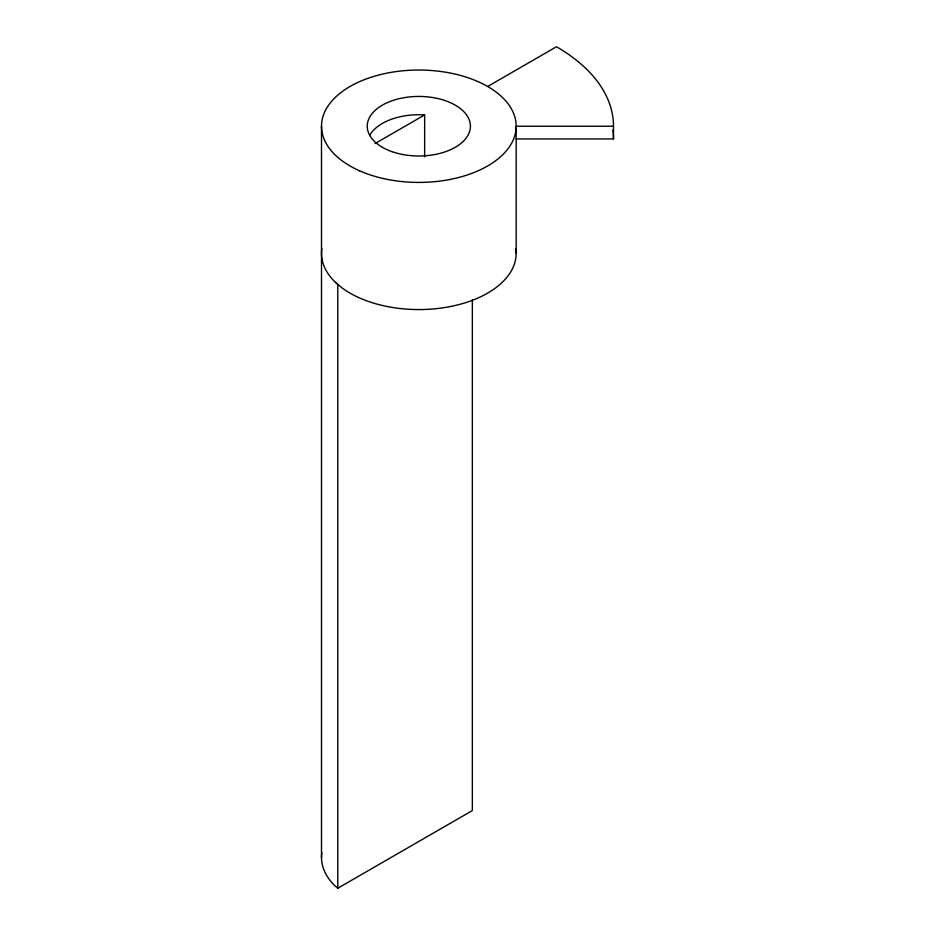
<?xml version="1.0" encoding="UTF-8"?>
<svg xmlns="http://www.w3.org/2000/svg" width="935" height="935" viewBox="0 0 935 935"><rect width="100%" height="100%" fill="white"/><g stroke="black" fill="none" stroke-linecap="round" stroke-linejoin="round"><path stroke-width="1.4" d="M375.052 143.546L424.642 114.923L424.642 156.823M487.661 86.487L556.477 46.75A194.667 112.387 0 0 1 613.5 126.225L613.5 138.929L516.167 138.929M321.874 852.451A97.334 56.193 0 0 0 334.543 885.445L337.78 888.25L472.35 810.563L472.35 299.948M613.5 126.225L516.167 126.225L516.167 253.373M424.642 114.923L419.838 114.724A51.589 29.78 0 0 0 369.629 135.552M337.78 284.275L337.78 888.25M321.5 126.225L321.5 857.348M612.892 130.117A194.667 112.387 0 0 1 613.5 138.929M515.793 248.476A97.334 56.193 0 0 1 454.118 305.745A97.334 56.193 0 0 1 341.614 287.583L334.543 281.47A97.334 56.193 0 0 1 321.874 248.476M337.617 284.334A97.334 56.193 0 0 1 335.455 282.37M359.578 170.801A97.334 56.193 0 0 0 515.337 133.553A97.334 56.193 0 0 0 381.585 74.309A97.334 56.193 0 0 0 359.578 170.801M392.174 151.715A51.589 29.78 0 0 0 470.41 126.798A51.589 29.78 0 0 0 393.916 100.139A51.589 29.78 0 0 0 392.174 151.715"/></g></svg>
